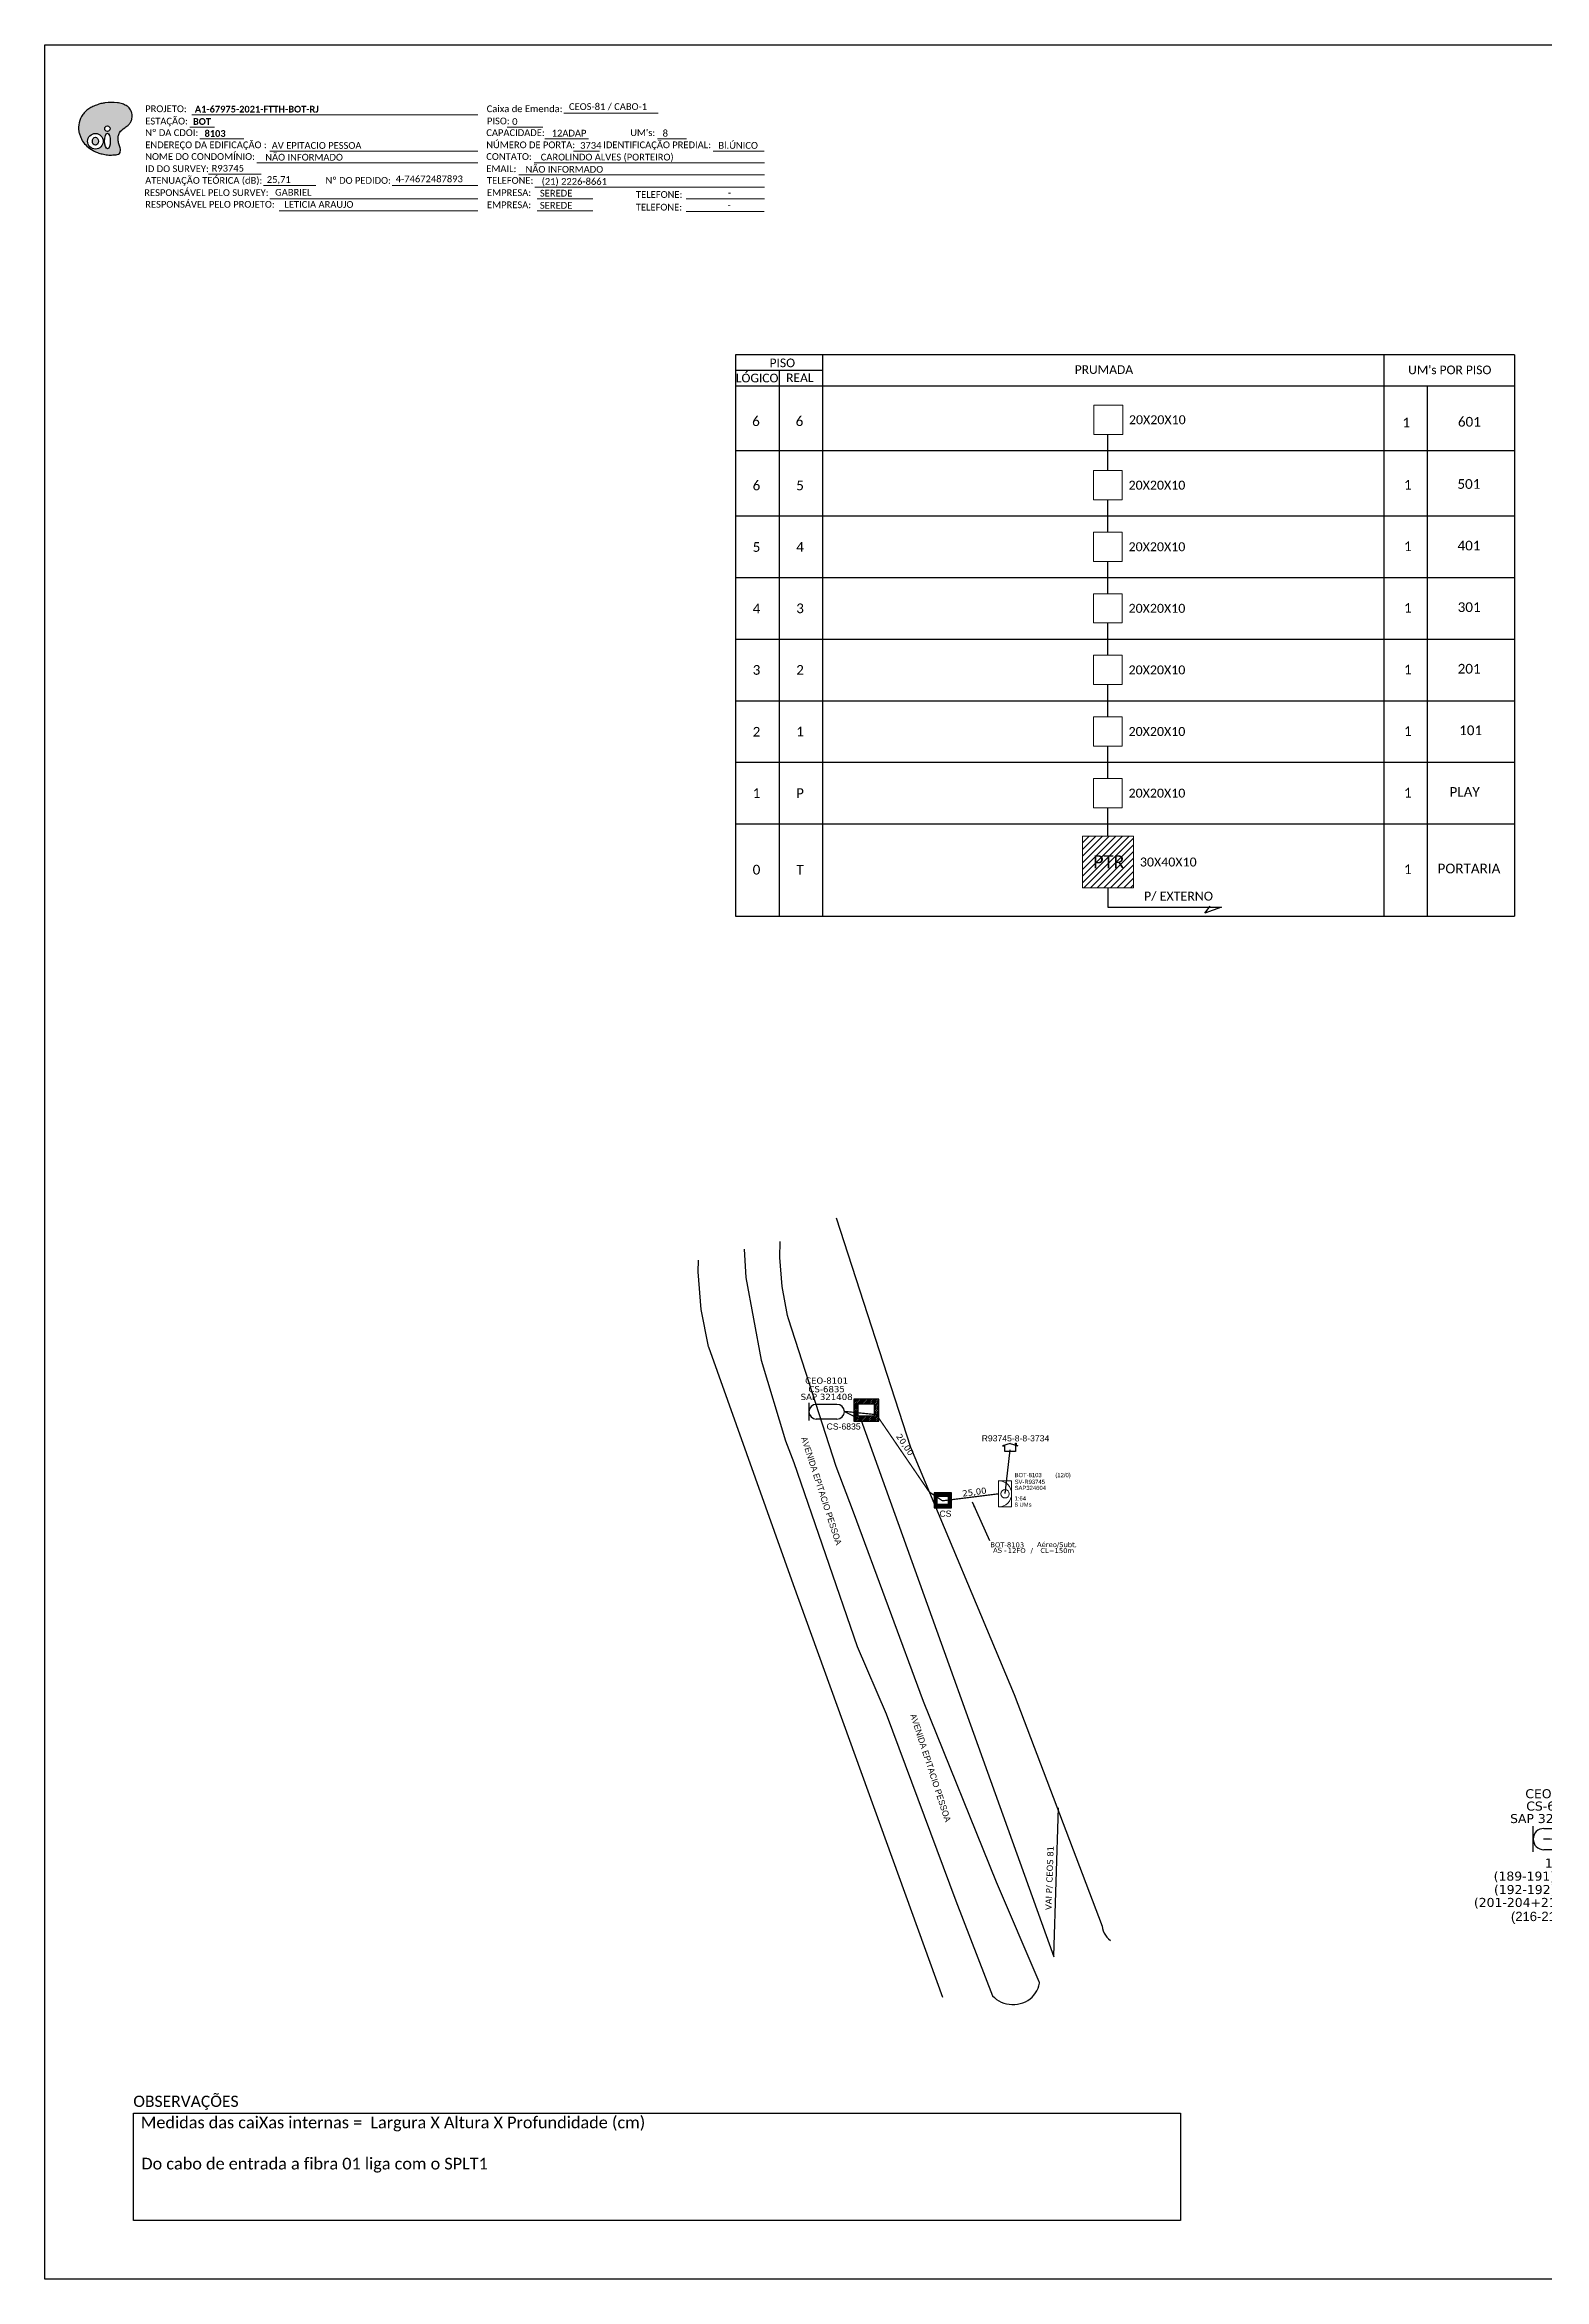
# Model space of a CAD drawing. Extents: x -4 to 837, y 1 to 595.
# Drawn here: x -4 to 395, y 1 to 595 of the extents above; entities that cross this region are included whole.
import ezdxf
from ezdxf.enums import TextEntityAlignment as Align

# ---------------------------------------------------------------- set-up
doc = ezdxf.new("R2010")
doc.units = 0
for name, color, linetype in [('10.0-Cartográfico', 4, 'Continuous'), ('10.1-Caixas Subterrâneas', 5, 'Continuous'), ('20.4-CEOS', 1, 'Continuous'), ('20.5-CEO', 1, 'Continuous'), ('CD a instalar', 1, 'Continuous'), ('celulas gpon', 7, 'Continuous'), ('label_cabos', 7, 'Continuous'), ('Legenda', 1, 'Continuous'), ('MUB_SEGMENTO', 7, 'Continuous'), ('surveys', 7, 'Continuous'), ('surveys legendas', 7, 'Continuous')]:
    doc.layers.add(name, color=color, linetype=linetype)
doc.layers.add("20.0-LEGENDA DOS CDO'S", color=1, linetype='Continuous', lineweight=0)
doc.layers.add('20.1-CDO_INTERIOR', color=1, linetype='Continuous', lineweight=0)
doc.layers.add('DROP DE CLIENTE', color=140, linetype='Continuous', plot=False)
doc.layers.add('EXTRA', color=50, linetype='Continuous', plot=False)
doc.styles.add('ARIAL', font='arial.ttf')
doc.styles.add('siredit', font='verdana.ttf')
doc.styles.add('WMF-Calibri0', font='calibri.ttf')
doc.styles.add('WMF-Calibri1', font='calibrib.ttf')
doc.dimstyles.new('ISO-25', dxfattribs={"dimtxt": 2.5, "dimasz": 2.5, "dimexe": 1.25, "dimexo": 0.625, "dimtad": 1, "dimtxsty": 'Standard', "dimcen": 2.5, "dimadec": 0, "dimazin": 0, "dimtfac": 1, "dimtmove": 0, "dimatfit": 3, "dimfxl": 0, "dimarcsym": 0})

# ---------------------------------------------------------------- blocks, each defined once
blk = doc.blocks.new('OI')
h = blk.add_hatch(color=40)
edge = h.paths.add_edge_path()
edge.add_spline(control_points=[(4.35, -0.67), (3.92, -0.99), (3.26, -1.5), (2.81, -2.59), (2.9, -3.5), (3.06, -4.27), (3.31, -4.85), (3.37, -5.39), (3.4, -5.88), (3.2, -6.4), (2.54, -6.61), (1.65, -6.63), (0.55, -6.67), (-0.56, -6.42), (-1.61, -6.14), (-2.77, -5.61), (-3.92, -4.77), (-4.89, -3.7), (-5.34, -2.65), (-5.6, -1.94), (-5.85, -0.96), (-5.71, 0.47), (-5.1, 2.02), (-4.14, 3.02), (-3.3, 3.61), (-2.37, 4.16), (-1.36, 4.44), (-0.56, 4.7), (0.79, 4.85), (2.24, 4.97), (3.79, 4.57), (4.67, 4.21), (5.44, 3.65), (5.76, 2.99), (6.03, 2.21), (6.01, 1.46), (5.72, 0.64), (5.31, 0.08), (4.88, -0.38), (4.51, -0.55), (4.35, -0.67)], knot_values=[0, 0, 0, 0, 1.60434, 2.417191, 3.427595, 4.282808, 4.776746, 5.304182, 5.888771, 6.258406, 6.858137, 7.79129, 8.986195, 10.124242, 11.187857, 12.242908, 13.953784, 15.414161, 16.515391, 17.349188, 17.675853, 19.552021, 21.515531, 22.568638, 23.63245, 24.621084, 25.782718, 26.745347, 27.142653, 29.870543, 31.004649, 31.921532, 32.709589, 33.801391, 34.042471, 35.192333, 35.971461, 36.628871, 37.254359, 37.836911, 37.836911, 37.836911, 37.836911], degree=3, periodic=0)
h.paths.add_polyline_path([(1.13, -0.87, -1), (-0.04, -0.87, -1)], flags=16)
edge = h.paths.add_edge_path(flags=16)
edge.add_ellipse((0.56, -3.59), major_axis=(-0.02, 1.71), ratio=0.361305, start_angle=0, end_angle=360)
h.paths.add_polyline_path([(-0.36, -3.62, -1), (-3.8, -3.62, -1)], flags=16)
edge = h.paths.add_edge_path(flags=0)
edge.add_ellipse((-2.08, -3.62), major_axis=(0, 0.885), ratio=0.758294, start_angle=0, end_angle=360)
at = {"color": 40}
for centre, radius in [((-2.08, -3.62), 1.72), ((0.54, -0.87), 0.587)]:
    blk.add_circle(centre, radius, dxfattribs=at)
blk.add_ellipse((-2.08, -3.62), major_axis=(0, 0.885), ratio=0.758294, start_param=-3.141592653589792, end_param=3.141592653589792, dxfattribs=at)
blk.add_ellipse((0.56, -3.59), major_axis=(-0.02, 1.71), ratio=0.361305, dxfattribs=at)
at = {"color": 40, "start_tangent": (-0.800898, -0.598801), "end_tangent": (-0.800898, -0.598801)}
blk.add_spline([(4.35, -0.67), (3.2, -1.78), (2.9, -2.54), (2.92, -3.55), (3.12, -4.38), (3.28, -4.85), (3.37, -5.37), (3.35, -5.95), (3.2, -6.29), (2.66, -6.55), (1.73, -6.63), (0.54, -6.62), (-0.58, -6.41), (-1.6, -6.11), (-2.56, -5.67), (-3.95, -4.67), (-4.89, -3.56), (-5.37, -2.56), (-5.64, -1.78), (-5.72, -1.46), (-5.63, 0.42), (-4.84, 2.22), (-4.13, 2.99), (-3.27, 3.62), (-2.4, 4.09), (-1.3, 4.47), (-0.37, 4.72), (0.02, 4.77), (2.75, 4.8), (3.85, 4.53), (4.69, 4.16), (5.31, 3.68), (5.85, 2.73), (5.93, 2.5), (5.94, 1.35), (5.67, 0.62), (5.29, 0.08), (4.84, -0.36), (4.35, -0.67)], degree=3, dxfattribs=at)
blk = doc.blocks.new('CEOS_RP_CT_DRT')
at = {"layer": '20.4-CEOS', "color": 0}
for p, q in [((-4.54, 1.19), (-1.19, 1.19)), ((-1.19, -1.19), (-4.54, -1.19))]:
    blk.add_line(p, q, dxfattribs=at)
for points in [[(-5.73, -1.43), (-5.73, 1.44)], [(-3.79, 0), (-4.59, 0)], [(-2.47, 0.48), (-1.45, 0.48)], [(-2.47, -0.52), (-1.45, -0.52)]]:
    blk.add_lwpolyline(points, dxfattribs=at)
blk.add_lwpolyline([(-3.79, 0, 0, 1.47, 0), (-2.41, 0, 1.47, 1.47, 0)], format="xyseb", dxfattribs=at)
for centre, start, end in [((-4.54, 0), 90, 270), ((-1.19, 0), 270, 90)]:
    blk.add_arc(centre, 1.19, start, end, dxfattribs=at)
at = {"layer": '20.4-CEOS', "color": 7, "style": 'siredit'}
for tag, p in [('Nº_DA_CEOS', (-2.86, 5.6)), ('LOCAL', (-2.86, 4.24)), ('SAP', (-2.86, 2.78)), ('RACIO_SPLITAGEM', (-2.86, -1.88)), ('FIBRAS_SPLITTER', (-2.86, -3.58)), ('RESERVA_FINAIS', (-2.86, -6.39)), ('FIBRAS_TOP_C', (-2.86, -5.08))]:
    blk.add_attdef(tag, text='', height=1.01, dxfattribs=at).set_placement(p, align=Align.TOP_CENTER)
blk = doc.blocks.new('SURVEY_SURVEY')
for p, q in [((0, 0.0000127), (-0.0000126, 0.000009)), ((-0.0000126, 0.000009), (-0.0000086, 0.000009)), ((-0.0000086, 0), (-0.0000086, 0.000009)), ((0.0000086, 0), (-0.0000086, 0)), ((0, 0.0000127), (0.0000126, 0.000009)), ((0.0000084, 0.0000132), (0.0000098, 0.0000132)), ((0.0000084, 0.0000103), (0.0000084, 0.0000132)), ((0.0000126, 0.000009), (0.0000086, 0.000009)), ((0.0000086, 0.000009), (0.0000086, 0)), ((0.0000098, 0.0000132), (0.0000098, 0.0000099))]:
    blk.add_line(p, q)
blk = doc.blocks.new('CDOI_CT_DRT')
at = {"layer": '20.1-CDO_INTERIOR', "color": 0, "lineweight": 18}
blk.add_lwpolyline([(2.13, -2.13), (2.13, 2.12), (0, 2.12), (0, -2.13)], close=True, dxfattribs=at)
blk.add_circle((1.06, 0), 0.68, dxfattribs=at)
blk.add_arc((0, 0), 2.13, 269.9724, 89.9724, dxfattribs=at)
at = {"layer": "20.0-LEGENDA DOS CDO'S", "color": 0, "style": 'ARIAL'}
for tag, p in [('SAP', (2.61, 0.61)), ('CDO_N', (2.61, 2.69)), ('SURVEY', (2.61, 1.6)), ('1:XX', (2.6, -1.08)), ('UMS', (2.6, -2.09))]:
    blk.add_attdef(tag, p, '', height=0.68, rotation=359.9724, dxfattribs=at)
blk.add_attdef('FIBRAS_UTILIZADAS', text='', height=0.68, rotation=359.9724, dxfattribs=at).set_placement((10.32, 2.69), align=Align.CENTER)
blk = doc.blocks.new('*X68')
at = {"color": 0, "linetype": 'Continuous'}
for p, q in [((-1.25, 0.34099), (-0.49099, 1.1)), ((-1.25, 0.517767), (-0.667767, 1.1)), ((-1.25, 0.694544), (-0.844544, 1.1)), ((-1.25, 0.87132), (-1.02132, 1.1)), ((-1.25, 1.048097), (-1.198097, 1.1)), ((-1.25, 0.164214), (-0.8035, 0.610714)), ((-1.25, -0.012563), (-0.8035, 0.433937)), ((-1.25, -0.18934), (-0.8035, 0.25716)), ((-1.25, -0.366117), (-0.8035, 0.080383)), ((-0.789214, 0.625), (-0.314214, 1.1)), ((-0.612437, 0.625), (-0.137437, 1.1)), ((-0.43566, 0.625), (0.03934, 1.1)), ((-0.258883, 0.625), (0.216117, 1.1)), ((-0.082107, 0.625), (0.392893, 1.1)), ((0.09467, 0.625), (0.56967, 1.1)), ((0.271447, 0.625), (0.746447, 1.1)), ((0.448223, 0.625), (0.923223, 1.1)), ((0.625, 0.625), (1.1, 1.1)), ((0.801777, 0.625), (1.25, 1.073223)), ((0.8035, 0.449947), (1.25, 0.896447)), ((0.8035, 0.27317), (1.25, 0.71967)), ((0.8035, 0.096393), (1.25, 0.542893)), ((0.8035, -0.080383), (1.25, 0.366117)), ((0.8035, -0.25716), (1.25, 0.18934)), ((0.8035, -0.433937), (1.25, 0.012563)), ((-1.25, -0.542893), (-0.8035, -0.096393)), ((-1.25, -0.71967), (-0.8035, -0.27317)), ((-1.25, -0.896447), (-0.8035, -0.449947)), ((-1.25, -1.073223), (-0.801777, -0.625)), ((-1.1, -1.1), (-0.625, -0.625)), ((-0.923223, -1.1), (-0.448223, -0.625)), ((-0.746447, -1.1), (-0.271447, -0.625)), ((-0.56967, -1.1), (-0.09467, -0.625)), ((-0.392893, -1.1), (0.082107, -0.625)), ((-0.216117, -1.1), (0.258883, -0.625)), ((-0.03934, -1.1), (0.43566, -0.625)), ((0.137437, -1.1), (0.612437, -0.625)), ((0.314214, -1.1), (0.789214, -0.625)), ((0.49099, -1.1), (1.25, -0.34099)), ((0.667767, -1.1), (1.25, -0.517767)), ((0.8035, -0.610714), (1.25, -0.164214)), ((0.844544, -1.1), (1.25, -0.694544)), ((1.02132, -1.1), (1.25, -0.87132)), ((1.198097, -1.1), (1.25, -1.048097))]:
    blk.add_line(p, q, dxfattribs=at)
blk = doc.blocks.new('MANHOLE_MQ')
at = {"color": 0, "linetype": 'Continuous'}
for p, q in [((0.0000062, 0.0000057), (-0.0000063, 0.0000057)), ((-0.0000063, 0.0000057), (-0.0000063, -0.0000053)), ((-0.000004, 0.0000033), (0.000004, 0.0000033)), ((-0.000004, -0.0000029), (-0.000004, 0.0000033)), ((0.000004, 0.0000033), (0.000004, -0.0000029)), ((0.0000062, -0.0000053), (0.0000062, 0.0000057)), ((-0.0000063, -0.0000053), (0.0000062, -0.0000053)), ((0.000004, -0.0000029), (-0.000004, -0.0000029)), ((0.000004, -0.0000029), (0.000004, -0.0000029))]:
    blk.add_line(p, q, dxfattribs=at)
at = {"color": 0, "linetype": 'Continuous', "xscale": 5e-06, "yscale": 5e-06, "zscale": 1e-05}
blk.add_blockref('*X68', (0, 0.0000002), dxfattribs=at)
blk = doc.blocks.new('LEGENDA DOS CABOS')
at = {"layer": 'EXTRA', "color": 0, "style": 'siredit'}
for tag, p in [('ID', (4.6, 0.97)), ('XX', (9.03, 0.97))]:
    blk.add_attdef(tag, text='', height=0.48, rotation=359.69, dxfattribs=at).set_placement(p, align=Align.MIDDLE_CENTER)
at = {"layer": 'Legenda', "color": 0, "style": 'siredit'}
for tag, p in [('TIPO_CABO', (1.31, 0)), ('CABO', (4.69, -0.05)), ('/', (6.81, -0.05)), ('METROS', (10.03, -0.05))]:
    blk.add_attdef(tag, text='', height=0.8, rotation=359.69, dxfattribs=at).set_placement(p, align=Align.MIDDLE_CENTER)

msp = doc.modelspace()

# ---------------------------------------------------------------- hatches: boundary and pattern name
h = msp.add_hatch()
h.set_pattern_fill('ANSI31', color=1, scale=10, style=0)
h.set_pattern_definition([(45, (-339.6664, -12.8394), (-0.8838835, 0.8838835), [])])
h.paths.add_polyline_path([(285.52, 384.88), (271.95, 384.88), (271.95, 371.12), (285.52, 371.12)])
h.paths.add_polyline_path([(274.41, 375.48), (283.83, 375.48), (283.83, 380.63), (274.41, 380.63)], flags=24)
h = msp.add_hatch()
h.set_pattern_fill('ANSI31', color=1, scale=10, style=0)
h.set_pattern_definition([(45, (-457.8024, -17.5247), (-0.8838835, 0.8838835), [])])
h.paths.add_polyline_path([(156.27, 370.79), (165.7, 370.79), (165.7, 375.94), (156.27, 375.94)], flags=9)

# ---------------------------------------------------------------- linework, layer by layer
at = {"color": 3}
for p, q in [((278.72, 482.06), (278.72, 491.68)), ((278.72, 465.69), (278.72, 474.29)), ((278.72, 449.32), (278.72, 457.81)), ((278.72, 432.95), (278.72, 441.44)), ((278.72, 416.57), (278.72, 425.07)), ((278.72, 400.2), (278.72, 408.7)), ((278.72, 384.88), (278.72, 392.43))]:
    msp.add_line(p, q, dxfattribs=at)
at = {"color": 7}
msp.add_line((352.04, 404.5), (352.04, 388.13), dxfattribs=at)
msp.add_lwpolyline([(-3.83, 595.26), (837.17, 595.26), (837.17, 1.26), (-3.83, 1.26)], close=True)
at = {"color": 7, "lineweight": 0}
for points in [[(35.28, 576.58), (111.25, 576.58)], [(134.09, 577.07), (159.22, 577.07)], [(34.76, 573.3), (41.31, 573.3)], [(119.05, 573.34), (128.53, 573.34)], [(37.42, 570.23), (49.06, 570.23)], [(55.99, 566.99), (111.25, 566.99)], [(129.1, 570.23), (140.71, 570.23)], [(136.68, 566.99), (143.62, 566.99)], [(159.04, 570.23), (166.7, 570.23)], [(173.85, 566.99), (187.41, 566.99)], [(39.74, 560.82), (53.69, 560.82)], [(52.58, 563.88), (111.25, 563.88)], [(122.17, 560.64), (187.44, 560.64)], [(126.21, 563.88), (187.44, 563.88)], [(54.28, 557.85), (68.22, 557.85)], [(55.99, 554.29), (111.25, 554.29)], [(88.51, 557.85), (111.27, 557.85)], [(126.46, 557.41), (187.44, 557.41)], [(127.07, 554.29), (141.86, 554.29)], [(166.67, 554.29), (187.44, 554.29)], [(58.48, 551.06), (111.25, 551.06)], [(127.07, 551.06), (141.86, 551.06)], [(166.6, 550.93), (187.37, 550.93)]]:
    msp.add_lwpolyline(points, dxfattribs=at)
at = {"color": 0}
for points in [[(386.76, 512.83), (179.79, 512.83)], [(179.79, 508.72), (202.93, 508.72)]]:
    msp.add_lwpolyline(points, dxfattribs=at)
for points in [[(179.79, 512.83), (179.79, 363.58)], [(202.93, 363.58), (202.93, 512.83)], [(352.04, 512.83), (352.04, 363.58)], [(386.76, 512.83), (386.76, 363.58)], [(191.36, 508.72), (191.36, 363.58)], [(179.79, 504.61), (386.76, 504.61)], [(363.62, 363.58), (363.62, 504.61)], [(179.79, 487.36), (386.76, 487.36)], [(179.79, 469.99), (386.76, 469.99)], [(179.79, 453.62), (386.76, 453.62)], [(179.79, 437.25), (386.76, 437.25)], [(179.79, 420.87), (386.76, 420.87)], [(179.79, 404.5), (386.76, 404.5)], [(179.79, 388.13), (386.76, 388.13)], [(179.79, 363.58), (386.76, 363.58)]]:
    msp.add_lwpolyline(points)
at = {"lineweight": 0}
for points in [[(282.66, 499.44), (275, 499.44), (275, 491.68), (282.66, 491.68)], [(282.55, 482.06), (274.89, 482.06), (274.89, 474.29), (282.55, 474.29)], [(282.55, 465.69), (274.89, 465.69), (274.89, 457.92), (282.55, 457.92)], [(282.55, 449.32), (274.89, 449.32), (274.89, 441.55), (282.55, 441.55)], [(282.55, 432.95), (274.89, 432.95), (274.89, 425.18), (282.55, 425.18)], [(282.55, 416.57), (274.89, 416.57), (274.89, 408.8), (282.55, 408.8)], [(282.55, 400.2), (274.89, 400.2), (274.89, 392.43), (282.55, 392.43)]]:
    msp.add_lwpolyline(points, close=True, dxfattribs=at)
at = {"color": 1, "lineweight": 0}
msp.add_lwpolyline([(271.95, 384.88), (285.52, 384.88), (285.52, 371.12), (271.95, 371.12)], close=True, dxfattribs=at)
at = {"color": 1}
for points in [[(278.74, 371.12), (278.74, 366.02), (308.88, 366.02)], [(304.46, 364.42), (305.87, 366.25)], [(308.88, 366.02), (304.46, 364.42)]]:
    msp.add_lwpolyline(points, dxfattribs=at)
at = {"color": 0}
msp.add_lwpolyline([(19.73, 45.46), (297.98, 45.46), (297.98, 16.86), (19.73, 16.86)], close=True, dxfattribs=at)
at = {"layer": '10.0-Cartográfico'}
for points in [[(206.49, 283.41), (226.24, 222.46), (253.82, 156.73), (277.17, 95.09), (277.29, 94.47), (277.49, 93.88), (277.74, 93.29), (278.06, 92.74), (278.44, 92.21), (278.89, 91.74), (279.38, 91.3)], [(182.04, 275.09), (182.49, 267.58), (186.54, 245.59), (193.05, 224.13), (195.24, 218.39), (212.04, 169.48), (219.76, 151.53), (238.33, 101.87), (248.04, 76.63), (248.54, 76.13), (249.11, 75.68), (249.72, 75.29), (250.37, 74.95), (251.04, 74.68), (251.77, 74.48), (252.49, 74.36), (253.23, 74.29), (253.98, 74.3), (254.71, 74.38), (255.43, 74.54), (256.13, 74.77), (256.8, 75.06), (257.44, 75.41), (258.04, 75.83), (258.58, 76.29), (259.07, 76.82), (259.49, 77.37), (259.85, 77.98), (260.15, 78.61), (260.36, 79.26), (260.5, 79.95), (260.51, 80.02), (260.53, 80.17), (260.46, 80.32), (249.1, 106.79), (229.74, 154.81), (211.12, 205.15), (206.54, 217.36), (193.83, 256.58), (193.59, 257.46), (192.11, 265.14), (191.5, 272.91), (191.64, 277.13)], [(169.79, 272.19), (169.7, 269.06), (170.55, 259.01), (172.51, 249.25), (172.54, 249.1), (195.05, 185.91), (234.79, 76.29)]]:
    msp.add_lwpolyline(points, dxfattribs=at)
at = {"layer": '20.5-CEO', "color": 5}
for p, q in [((201.21, 233.85), (206.72, 233.85)), ((206.72, 229.92), (201.21, 229.92))]:
    msp.add_line(p, q, dxfattribs=at)
msp.add_lwpolyline([(199.25, 234.25), (199.25, 229.52)], dxfattribs=at)
for centre, start, end in [((201.21, 231.88), 90, 270), ((206.72, 231.88), 270, 90)]:
    msp.add_arc(centre, 1.96, start, end, dxfattribs=at)
at = {"layer": 'CD a instalar', "color": 7, "linetype": 'ByBlock'}
for p, q in [((208.69, 231.97), (213.13, 229.73)), ((264.45, 86.92), (213.13, 229.73)), ((264.36, 87.23), (265.58, 126.6))]:
    msp.add_line(p, q, dxfattribs=at)
at = {"layer": 'CD a instalar', "color": 1, "linetype": 'ByBlock', "const_width": 0.328}
msp.add_lwpolyline([(208.69, 231.97), (217.19, 231.1), (217.19, 231.1), (231.23, 210.56), (234.76, 208.2), (249.65, 210.06)], dxfattribs=at)
at = {"layer": 'DROP DE CLIENTE'}
msp.add_lwpolyline([(251.38, 210.1), (252.76, 221.76)], dxfattribs=at)

# ---------------------------------------------------------------- block references
at = {"color": 0, "xscale": 1.213923925163967, "yscale": 1.213923925163967, "zscale": 1.213923925163967, "rotation": 0.1532896023949059}
msp.add_blockref('OI', (12.16, 573.99), dxfattribs=at)
at = {"layer": '10.1-Caixas Subterrâneas', "color": 30, "rotation": 180.0000000000631}
for p, xscale, yscale, zscale in [((214.5, 232.4), 529024.9239025566, 529024.9239025566, 529024.9239025566), ((234.83, 208.4), 367378.4193767754, 367378.4193767754, 367378.4193767754)]:
    msp.add_blockref('MANHOLE_MQ', p, dxfattribs=dict(at, xscale=xscale, yscale=yscale, zscale=zscale))
at = {"layer": '20.1-CDO_INTERIOR', "color": 1}
ref = msp.add_blockref('CDOI_CT_DRT', (249.64, 210.06), dxfattribs=dict(at, xscale=1.641171791459806, yscale=1.641171791459806, zscale=1.641171791459806))
ref.add_attrib('CDO_N', 'BOT-8103', (253.93, 214.48), dxfattribs={"layer": "20.0-LEGENDA DOS CDO'S", "color": 1, "height": 1.116, "rotation": 359.97241, "style": 'ARIAL'})
ref.add_attrib('FIBRAS_UTILIZADAS', ' (12/0)', dxfattribs={"layer": "20.0-LEGENDA DOS CDO'S", "color": 1, "height": 1.116, "rotation": 359.97241, "style": 'ARIAL'}).set_placement((266.58, 214.47), align=Align.CENTER)
ref.add_attrib('SURVEY', 'SV-R93745', (253.93, 212.69), dxfattribs={"layer": "20.0-LEGENDA DOS CDO'S", "color": 1, "height": 1.116, "rotation": 359.97241, "style": 'ARIAL'})
ref.add_attrib('SAP', 'SAP324604', (253.93, 211.07), dxfattribs={"layer": "20.0-LEGENDA DOS CDO'S", "color": 1, "height": 1.116, "rotation": 359.97241, "style": 'ARIAL'})
ref.add_attrib('1:XX', '1:64', (253.92, 208.29), dxfattribs={"layer": "20.0-LEGENDA DOS CDO'S", "color": 1, "height": 1.116, "rotation": 359.97241, "style": 'ARIAL'})
ref.add_attrib('UMS', '8 UMs', (253.92, 206.62), dxfattribs={"layer": "20.0-LEGENDA DOS CDO'S", "color": 1, "height": 1.116, "rotation": 359.97241, "style": 'ARIAL'})
at = {"layer": '20.4-CEOS', "color": 7}
ref = msp.add_blockref('CEOS_RP_CT_DRT', (405.36, 118.27), dxfattribs=dict(at, xscale=2.37783237695694, yscale=2.37783237695694, zscale=2.37783237695694))
ref.add_attrib('Nº_DA_CEOS', 'CEOS-81', dxfattribs={"color": 7, "height": 2.401, "style": 'siredit'}).set_placement((396.87, 131.54), align=Align.TOP_CENTER)
ref.add_attrib('LOCAL', 'CS-6836', dxfattribs={"color": 7, "height": 2.401, "style": 'siredit'}).set_placement((396.88, 128.26), align=Align.TOP_CENTER)
ref.add_attrib('SAP', 'SAP 321408', dxfattribs={"color": 7, "height": 2.401, "style": 'siredit'}).set_placement((395.58, 124.94), align=Align.TOP_CENTER)
ref.add_attrib('RACIO_SPLITAGEM', '1:64', dxfattribs={"color": 7, "height": 2.401, "style": 'siredit'}).set_placement((398.55, 113.1), align=Align.TOP_CENTER)
ref.add_attrib('FIBRAS_SPLITTER', '(189-191)S"1:8"', dxfattribs={"color": 7, "height": 2.4008, "style": 'siredit'}).set_placement((394.61, 109.63), align=Align.TOP_CENTER)
ref.add_attrib('FIBRAS_TOP_C', '(192-192)S"1:2"', dxfattribs={"color": 7, "height": 2.4008, "style": 'siredit'}).set_placement((394.69, 106.07), align=Align.TOP_CENTER)
ref.add_attrib('RESERVA_FINAIS', '(201-204+213-215)C', dxfattribs={"color": 7, "height": 2.4008, "style": 'siredit'}).set_placement((393.56, 102.64), align=Align.TOP_CENTER)
at = {"layer": 'label_cabos', "color": 2, "lineweight": 0}
ref = msp.add_blockref('LEGENDA DOS CABOS', (246.4, 194.35), dxfattribs=dict(at, xscale=1.312937433167845, yscale=1.312937433167845, zscale=1.312937433167845))
ref.add_attrib('ID', 'BOT-8103', dxfattribs={"color": 0, "height": 1.313, "rotation": 359.69001, "style": 'siredit'}).set_placement((251.97, 196.49), align=Align.MIDDLE_CENTER)
ref.add_attrib('CABO', '12FO', dxfattribs={"color": 0, "height": 1.313, "rotation": 359.69001, "style": 'siredit'}).set_placement((254.49, 194.98), align=Align.MIDDLE_CENTER)
ref.add_attrib('METROS', 'CL=150m', dxfattribs={"color": 0, "height": 1.313, "rotation": 359.69001, "style": 'siredit'}).set_placement((265.25, 194.98), align=Align.MIDDLE_CENTER)
ref.add_attrib('XX', 'Aéreo/Subt.', dxfattribs={"color": 0, "height": 1.3129, "rotation": 359.69001, "style": 'siredit'}).set_placement((265.18, 196.55), align=Align.MIDDLE_CENTER)
ref.add_attrib('/', '/', dxfattribs={"color": 0, "height": 1.31, "rotation": 359.69001, "style": 'siredit'}).set_placement((258.47, 194.98), align=Align.MIDDLE_CENTER)
ref.add_attrib('TIPO_CABO', 'AS -', dxfattribs={"color": 0, "height": 1.313, "rotation": 359.69001, "style": 'siredit'}).set_placement((250, 195.04), align=Align.MIDDLE_CENTER)
at = {"layer": 'surveys', "color": 255, "xscale": 164117.1791459806, "yscale": 164117.1791459806, "zscale": 164117.1791459806}
msp.add_blockref('SURVEY_SURVEY', (252.75, 221.34), dxfattribs=at)

# ---------------------------------------------------------------- texts
at = {"color": 7, "lineweight": 0, "style": 'WMF-Calibri0'}
for s, height, p in [('PROJETO:', 1.793, (22.88, 577.33)), ('ESTAÇÃO:', 1.793, (22.88, 574.05)), ('Caixa de Emenda:', 1.7927, (113.63, 577.33)), ('Nº DA CDOI:', 1.7927, (22.88, 570.98)), ('CAPACIDADE:', 1.7927, (113.52, 570.98)), ('PISO:', 1.793, (113.7, 574.09)), ("UM's:", 1.793, (151.77, 570.98)), ('ENDEREÇO DA EDIFICAÇÃO :', 1.7927, (22.88, 567.74)), ('NOME DO CONDOMÍNIO:', 1.7927, (22.88, 564.63)), ('CONTATO:', 1.793, (113.52, 564.63)), ('NÚMERO DE PORTA:', 1.7927, (113.52, 567.74)), ('IDENTIFICAÇÃO PREDIAL:', 1.7927, (144.61, 567.74)), ('ATENUAÇÃO TEÓRICA (dB):', 1.7927, (22.88, 558.28)), ('ID DO SURVEY:', 1.7927, (22.88, 561.39)), ('Nº DO PEDIDO:', 1.7927, (70.8, 558.28)), ('EMAIL:', 1.793, (113.52, 561.39)), ('TELEFONE:', 1.793, (113.71, 558.28)), ('RESPONSÁVEL PELO SURVEY:', 1.7927, (22.63, 555.04)), ('RESPONSÁVEL PELO PROJETO:', 1.7927, (22.88, 551.93)), ('EMPRESA:', 1.793, (113.71, 555.04)), ('EMPRESA:', 1.793, (113.71, 551.8)), ('TELEFONE:', 1.793, (153.24, 551.17)), ('TELEFONE:', 1.793, (153.31, 554.54))]:
    msp.add_text(s, height=height, dxfattribs=at).set_placement(p)
at = {"color": 7}
for s, height, style, p in [('A1-67975-2021-FTTH-BOT-RJ', 1.7927, 'WMF-Calibri1', (36.07, 577.23)), ('CEOS-81 / CABO-1', 1.7927, 'WMF-Calibri0', (135.49, 577.91)), ('BOT', 1.793, 'WMF-Calibri1', (35.56, 573.95)), ('0', 1.79, 'WMF-Calibri0', (120.4, 573.94)), (' 12ADAP', 1.793, 'WMF-Calibri0', (130.27, 570.85)), ('8', 1.79, 'WMF-Calibri0', (160.39, 570.83)), ('NÃO INFORMADO', 1.7927, 'WMF-Calibri0', (54.78, 564.45)), ('AV EPITACIO PESSOA', 1.7927, 'WMF-Calibri0', (56.5, 567.58)), ('CAROLINDO ALVES (PORTEIRO)', 1.7927, 'WMF-Calibri0', (127.99, 564.48)), ('3734', 1.793, 'WMF-Calibri0', (138.46, 567.59)), ('Bl.ÚNICO', 1.793, 'WMF-Calibri0', (175.2, 567.59)), ('R93745', 1.793, 'WMF-Calibri0', (40.53, 561.51)), ('25,71', 1.793, 'WMF-Calibri0', (55.19, 558.52)), ('4-74672487893', 1.7927, 'WMF-Calibri0', (89.45, 558.69)), ('NÃO INFORMADO', 1.7927, 'WMF-Calibri0', (123.95, 561.24)), ('(21) 2226-8661', 1.7927, 'WMF-Calibri0', (128.24, 558.01)), ('GABRIEL', 1.793, 'WMF-Calibri0', (57.39, 555.13)), ('LETICIA ARAUJO', 1.7927, 'WMF-Calibri0', (59.88, 551.9)), ('SEREDE', 1.793, 'WMF-Calibri0', (127.77, 554.89)), ('SEREDE', 1.793, 'WMF-Calibri0', (127.77, 551.66)), ('                -', 1.7927, 'WMF-Calibri0', (167.55, 551.65)), ('                -', 1.7927, 'WMF-Calibri0', (167.63, 555.01)), ('20X20X10', 2.373, 'WMF-Calibri0', (284.31, 494.38)), ('20X20X10', 2.373, 'WMF-Calibri0', (284.21, 476.99)), ('20X20X10', 2.373, 'WMF-Calibri0', (284.21, 460.62)), ('20X20X10', 2.373, 'WMF-Calibri0', (284.21, 444.25)), ('20X20X10', 2.373, 'WMF-Calibri0', (284.21, 427.88)), ('20X20X10', 2.373, 'WMF-Calibri0', (284.21, 411.51)), ('20X20X10', 2.373, 'WMF-Calibri0', (284.21, 395.13)), ('PTR', 3.433, 'WMF-Calibri0', (274.81, 376.35)), ('30X40X10', 2.373, 'WMF-Calibri0', (287.22, 376.81)), ('P/ EXTERNO', 2.373, 'WMF-Calibri0', (288.3, 367.75))]:
    msp.add_text(s, height=height, dxfattribs=dict(at, style=style)).set_placement(p)
at = {"color": 7, "style": 'WMF-Calibri1'}
msp.add_text('8103', height=1.793, dxfattribs=at).set_placement((41.45, 570.75), align=Align.CENTER)
at = {"color": 0, "style": 'WMF-Calibri0'}
for s, p in [('     PISO', (184.75, 509.53)), ('  LÓGICO', (178.21, 505.5)), ('    REAL', (189.97, 505.56)), ('PRUMADA', (269.9, 507.76)), ("UM's POR PISO", (358.5, 507.67))]:
    msp.add_text(s, height=2.3, dxfattribs=at).set_placement(p)
at = {"color": 7, "linetype": 'Continuous', "style": 'WMF-Calibri0'}
for s, p in [('601', (371.73, 493.74)), ('501', (371.6, 477.2)), ('401', (371.63, 460.83)), ('301', (371.67, 444.46)), ('201', (371.67, 428.09)), ('101', (372.07, 411.72)), ('PLAY', (369.5, 395.34)), ('PORTARIA', (366.32, 374.99))]:
    msp.add_text(s, height=2.575, dxfattribs=at).set_placement(p)
at = {"style": 'ARIAL'}
msp.add_text('(216-216)R', height=2.475, dxfattribs=at).set_placement((394.58, 96.48), align=Align.CENTER)
at = {"style": 'WMF-Calibri0'}
msp.add_text('OBSERVAÇÕES', height=3, dxfattribs=at).set_placement((19.71, 47.08))
at = {"color": 7, "char_height": 3.1049, "width": 511.413, "attachment_point": 1, "style": 'WMF-Calibri0'}
for s, insert in [('Medidas das caiXas internas =  Largura X Altura X Profundidade (cm)', (21.71, 44.51)), ('Do cabo de entrada a fibra 01 liga com o SPLT1\\P\\P', (21.86, 33.56))]:
    msp.add_mtext(s, dxfattribs=dict(at, insert=insert))
at = {"color": 7, "linetype": 'Continuous', "style": 'WMF-Calibri0', "flags": 4}
for tag, text, height, p in [('6', 'XX', 2.575, (185.19, 495.19)), ('6', 'XX', 2.575, (196.76, 495.19)), ('1', 'XX', 2.575, (358, 494.83)), ('6', 'XX', 2.575, (185.33, 478.11)), ('5', '5', 2.57, (196.9, 478.11)), ('1', 'XX', 2.575, (358.42, 478.29)), ('5', 'XX', 2.575, (185.33, 461.74)), ('4', 'XX', 2.575, (196.9, 461.74)), ('1', 'XX', 2.575, (358.42, 461.92)), ('4', 'XX', 2.575, (185.33, 445.36)), ('3', 'XX', 2.575, (196.9, 445.43)), ('1', 'XX', 2.575, (358.42, 445.55)), ('3', 'XX', 2.575, (185.33, 429.06)), ('2', 'XX', 2.575, (196.9, 429.06)), ('1', 'XX', 2.575, (358.42, 429.17)), ('2', 'XX', 2.575, (185.33, 412.62)), ('1', 'XX', 2.575, (196.9, 412.69)), ('1', 'XX', 2.575, (358.42, 412.8)), ('1', 'XX', 2.575, (185.33, 396.32)), ('P', 'XX', 2.575, (196.9, 396.32)), ('1', 'XX', 2.575, (358.42, 396.43)), ('0', 'XX', 2.575, (185.33, 375.96)), ('T', 'XX', 2.575, (196.9, 375.96)), ('1', 'XX', 2.575, (358.42, 376.07))]:
    msp.add_attdef(tag, text=text, height=height, dxfattribs=at).set_placement(p, align=Align.MIDDLE_CENTER)
at = {"layer": '10.1-Caixas Subterrâneas', "color": 30, "style": 'ARIAL'}
for s, p in [('CS-6835', (203.96, 227.13)), ('CS', (233.95, 203.96))]:
    msp.add_text(s, height=1.641, dxfattribs=at).set_placement(p)
at = {"layer": '20.4-CEOS', "color": 5, "style": 'siredit'}
msp.add_text('CEO-8101', height=1.657, dxfattribs=at).set_placement((203.95, 240.97), align=Align.TOP_CENTER)
at = {"layer": '20.5-CEO', "color": 5, "style": 'siredit'}
for s, p in [('CS-6835', (203.97, 238.72)), ('SAP 321408', (203.97, 236.65))]:
    msp.add_text(s, height=1.664, dxfattribs=at).set_placement(p, align=Align.TOP_CENTER)
at = {"layer": 'celulas gpon', "style": 'siredit'}
for s, height, rotation, p in [('20,00', 1.641, 304.35288, (222.32, 225.32)), ('25,00', 1.641, 7.78783, (240.17, 209.3)), ('VAI P/ CEOS 81', 1.6412, 87.98028, (263.71, 99.38))]:
    msp.add_text(s, height=height, rotation=rotation, dxfattribs=at).set_placement(p)
at = {"layer": 'MUB_SEGMENTO', "color": 5}
for p in [(197.15, 224.92), (226.15, 151.29)]:
    msp.add_text('AVENIDA EPITACIO PESSOA', height=1.6412, rotation=288.06253, dxfattribs=at).set_placement(p)
at = {"layer": 'surveys legendas', "color": 0, "style": 'ARIAL'}
msp.add_text('R93745-8-8-3734', height=1.6412, dxfattribs=at).set_placement((245.17, 223.99))

# ---------------------------------------------------------------- leaders
at = {"color": 2, "lineweight": 0}
msp.add_leader([(242.65, 207.95), (247.26, 197.63)], dimstyle='ISO-25', override={"dimasz": 1.5, "dimtad": 0}, dxfattribs=at)

doc.saveas('drawing.dxf')
